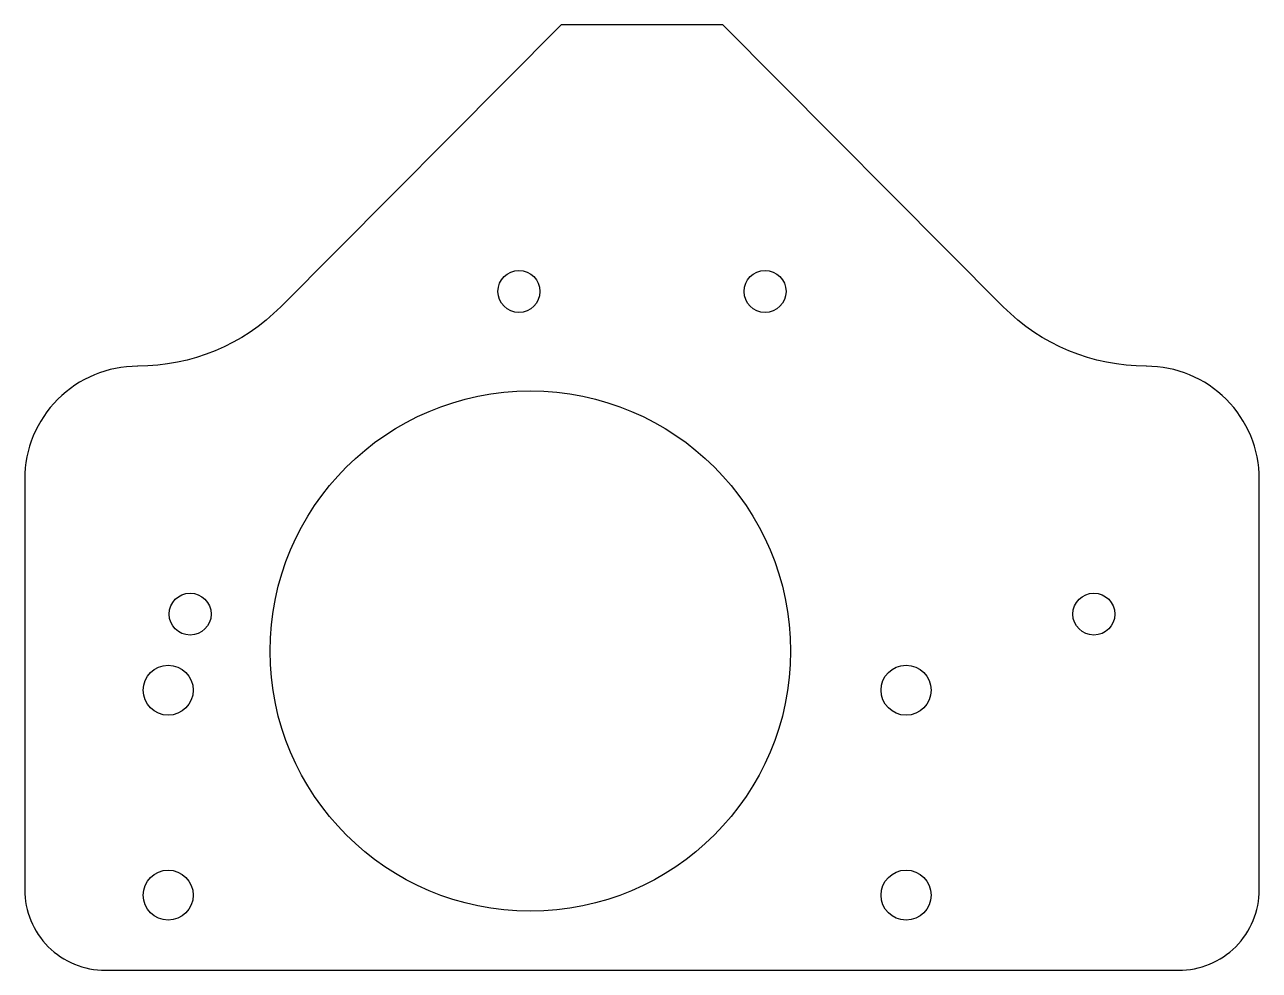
# Model space of a CAD drawing. Header units: millimetres. Extents: x -4.3 to 72.2, y -0.8 to 57.8.
import ezdxf

# ---------------------------------------------------------------- set-up
doc = ezdxf.new("R2010")
doc.units = ezdxf.units.MM
doc.layers.get('0').update_dxf_attribs({"linetype": 'CONTINUOUS'})

msp = doc.modelspace()

# ---------------------------------------------------------------- linework, layer by layer
msp.add_lwpolyline([(65.166, 36.66, -0.19971), (56.3, 40.349), (38.92, 57.835), (33.92, 57.835), (28.92, 57.835), (11.54, 40.349, -0.19971), (2.674, 36.66), (2.669, 36.66, 0.414214), (-4.331, 29.66), (-4.331, 4.205, 0.414214), (0.669, -0.795), (67.171, -0.795, 0.414214), (72.171, 4.205), (72.171, 29.66, 0.414214), (65.171, 36.66)], format="xyb", close=True)
for centre, radius in [((26.295, 41.294), 1.3), ((41.545, 41.294), 1.3), ((27, 19), 16.125), ((5.92, 21.29), 1.3), ((61.92, 21.29), 1.3), ((4.56, 16.569), 1.55), ((50.28, 16.569), 1.55), ((4.56, 3.869), 1.55), ((50.28, 3.869), 1.55)]:
    msp.add_circle(centre, radius)

doc.saveas('drawing.dxf')
